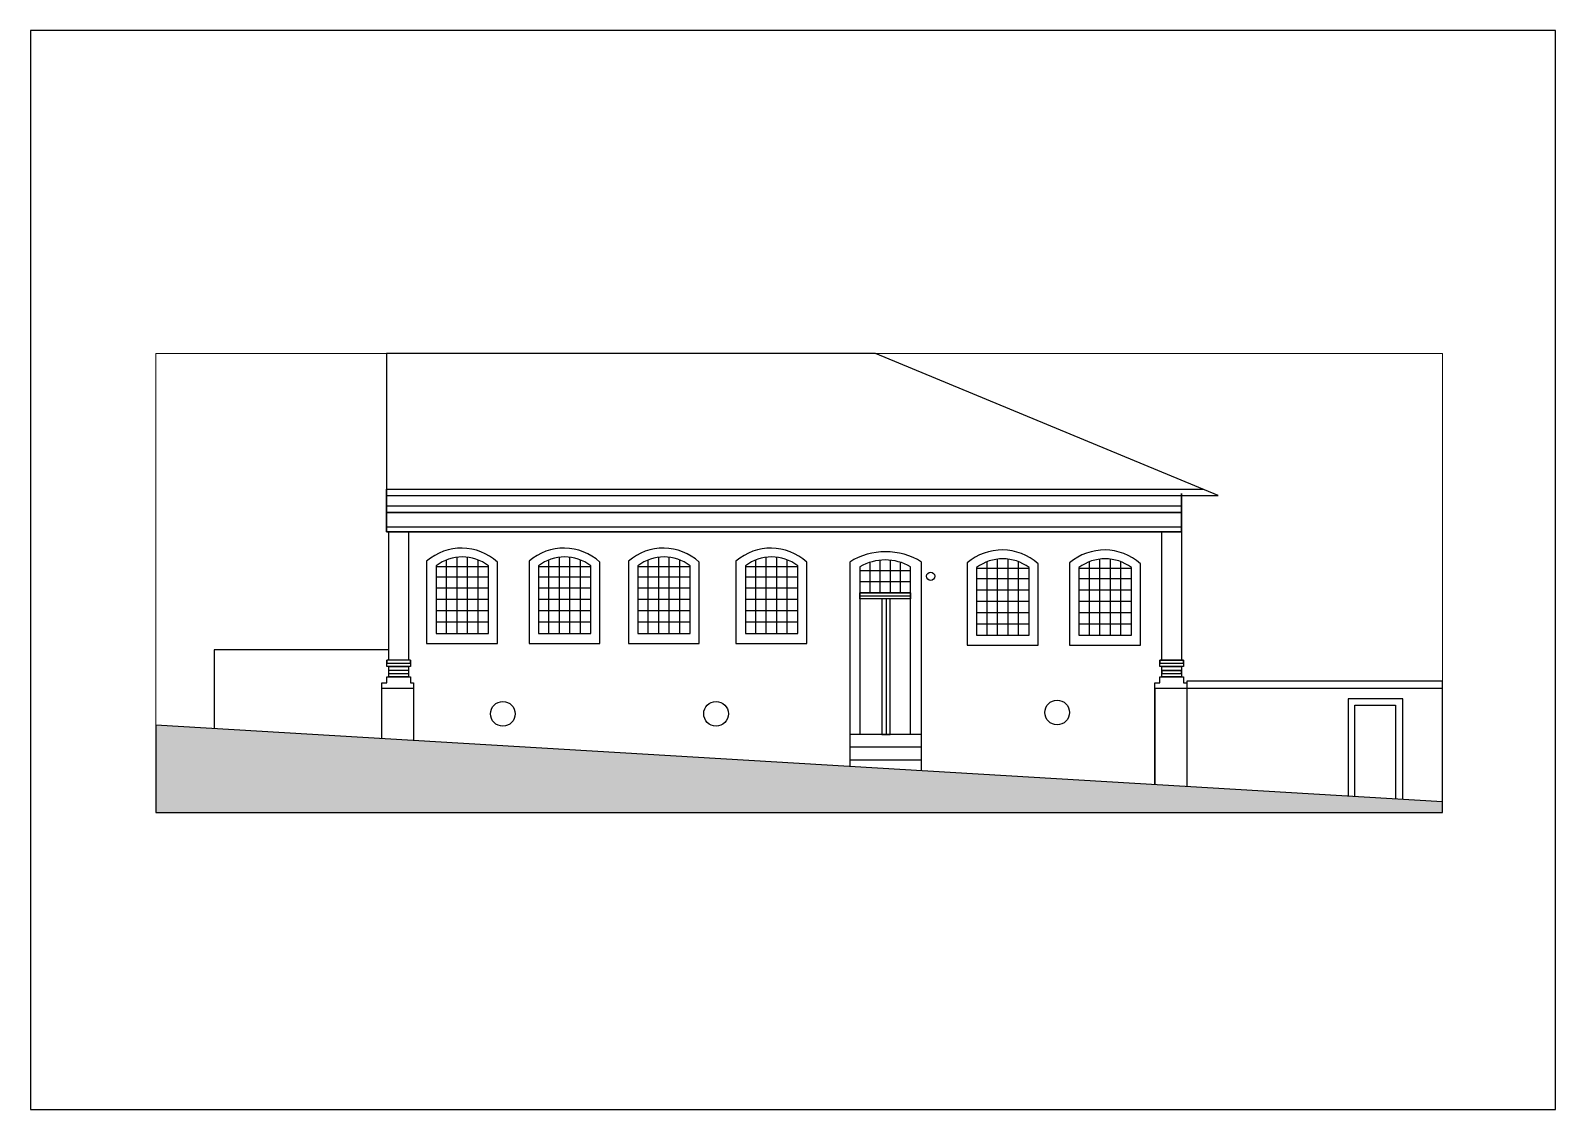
# Paper-space layout 'Layout1' of a CAD drawing. Header units: millimetres. Extents: x 21 to 318, y 103 to 313.
# The model-space entities are those that its viewports show. They can reach past a viewport. Long polylines and large blocks are cut down to what shows.
import ezdxf

# ---------------------------------------------------------------- set-up
doc = ezdxf.new("R2010")
doc.units = ezdxf.units.MM
for name, color, linetype, lineweight in [('A-ALV-___-___-EXI', 250, 'Continuous', 25), ('A-BAS-___-___-EXI', 250, 'Continuous', 25), ('A-COB-___-___-EXI', 250, 'Continuous', 25), ('A-JAN-___-___-EXI', 250, 'Continuous', 25), ('A-PIL-___-___-EXI', 250, 'Continuous', 25), ('A-POR-___-___-EXI', 250, 'Continuous', 25)]:
    doc.layers.add(name, color=color, linetype=linetype, lineweight=lineweight)

# ---------------------------------------------------------------- blocks, each defined once
blk = doc.blocks.new('A4 HORIZONTAL - A4-22993180-Não nomeada')
at = {"layer": 'A-JAN-___-___-EXI'}
for p, q in [((317.79, 313), (20.79, 313)), ((20.79, 313), (20.79, 103)), ((317.79, 103), (317.79, 313)), ((20.79, 103), (317.79, 103))]:
    blk.add_line(p, q, dxfattribs=at)

msp = doc.modelspace()

# ---------------------------------------------------------------- hatches: boundary and pattern name
at = {"layer": 'A-BAS-___-___-EXI', "true_color": 0xcb9898}
msp.add_hatch(color=253, dxfattribs=at).paths.add_polyline_path([(15987, -1018), (15987, -808), (-9068, 682), (-9068, -1018)])

# ---------------------------------------------------------------- linework, layer by layer
at = {"layer": 'A-ALV-___-___-EXI'}
for p, q in [((15987, 1536), (11007, 1536)), ((15987, 1396), (15987, 1536)), ((15987, 1396), (11007, 1396)), ((15987, -808), (15987, 1396)), ((5844, 500), (4444, 500)), ((4444, 260), (5844, 260)), ((5844, 0), (4444, 0)), ((15987, -1018), (15987, -808))]:
    msp.add_line(p, q, dxfattribs=at)
msp.add_lwpolyline([(-4531, 2148), (-7931, 2148), (-7931, 614)], dxfattribs=at)
for centre, radius in [((6020, 3581), 80), ((-2311, 903), 240), ((1841, 904), 240), ((8484, 929), 240)]:
    msp.add_circle(centre, radius, dxfattribs=at)
at = {"layer": 'A-BAS-___-___-EXI'}
for p, q in [((15987, -808), (-9068, 682)), ((-9068, 682), (-9068, -1018)), ((-9068, -1018), (15987, -1018))]:
    msp.add_line(p, q, dxfattribs=at)
at = {"layer": 'A-COB-___-___-EXI'}
msp.add_line((-4574, 4954), (10906, 4954), dxfattribs=at)
for points in [[(-4574, 5154), (11620, 5154), (4945, 7917), (-4574, 7917), (-4574, 5154), (-4574, 4444), (-4574, 5274), (10906, 5274)], [(10906, 5194), (10906, 4824), (-4574, 4824), (-4574, 5274), (11331, 5274)]]:
    msp.add_lwpolyline(points, dxfattribs=at)
for points in [[(10906, 4444), (10906, 5194), (10906, 4444), (-4574, 4444), (-4574, 4824), (10906, 4824), (10906, 4444), (-4574, 4444)], [(10906, 4544), (10906, 4444), (-4574, 4444), (-4574, 4544)]]:
    msp.add_lwpolyline(points, close=True, dxfattribs=at)
at = {"layer": 'A-JAN-___-___-EXI'}
for p, q in [((-3407, 2466), (-3407, 3899)), ((-3203, 2466), (-3203, 3950)), ((-2999, 2466), (-2999, 3950)), ((-2795, 2466), (-2795, 3899)), ((-1414, 2466), (-1414, 3899)), ((-1210, 2466), (-1210, 3950)), ((-1006, 2466), (-1006, 3950)), ((-802, 2466), (-802, 3899)), ((522, 2466), (522, 3899)), ((726, 2466), (726, 3950)), ((930, 2466), (930, 3950)), ((1134, 2466), (1134, 3899)), ((2616, 2466), (2616, 3899)), ((2820, 2466), (2820, 3950)), ((3024, 2466), (3024, 3950)), ((3228, 2466), (3228, 3899)), ((7120, 2431), (7120, 3864)), ((7324, 2431), (7324, 3915)), ((7528, 2431), (7528, 3915)), ((7732, 2431), (7732, 3864)), ((9113, 2431), (9113, 3864)), ((9317, 2431), (9317, 3915)), ((9521, 2431), (9521, 3915)), ((9725, 2431), (9725, 3864)), ((-2591, 3766), (-3611, 3766)), ((-2591, 3566), (-3611, 3566)), ((-598, 3766), (-1618, 3766)), ((-598, 3566), (-1618, 3566)), ((1338, 3766), (318, 3766)), ((1338, 3566), (318, 3566)), ((3432, 3766), (2412, 3766)), ((3432, 3566), (2412, 3566)), ((7936, 3731), (6916, 3731)), ((9929, 3731), (8909, 3731)), ((-2591, 3346), (-3611, 3346)), ((-598, 3346), (-1618, 3346)), ((1338, 3346), (318, 3346)), ((3432, 3346), (2412, 3346)), ((7936, 3531), (6916, 3531)), ((7936, 3311), (6916, 3311)), ((9929, 3531), (8909, 3531)), ((9929, 3311), (8909, 3311)), ((-2591, 3126), (-3611, 3126)), ((-598, 3126), (-1618, 3126)), ((1338, 3126), (318, 3126)), ((3432, 3126), (2412, 3126)), ((7936, 3091), (6916, 3091)), ((9929, 3091), (8909, 3091)), ((-2591, 2906), (-3611, 2906)), ((-2591, 2686), (-3611, 2686)), ((-598, 2906), (-1618, 2906)), ((-598, 2686), (-1618, 2686)), ((1338, 2906), (318, 2906)), ((1338, 2686), (318, 2686)), ((3432, 2906), (2412, 2906)), ((3432, 2686), (2412, 2686)), ((7936, 2871), (6916, 2871)), ((9929, 2871), (8909, 2871)), ((7936, 2651), (6916, 2651)), ((9929, 2651), (8909, 2651))]:
    msp.add_line(p, q, dxfattribs=at)
for points in [[(-2415, 2275), (-2415, 3857, 0.378852), (-3795, 3875), (-3795, 2275)], [(-2591, 2466), (-2591, 3786, 0.332488), (-3611, 3786), (-3611, 2466)], [(-421, 2275), (-421, 3857, 0.378852), (-1801, 3875), (-1801, 2275)], [(-598, 2466), (-598, 3786, 0.332488), (-1618, 3786), (-1618, 2466)], [(1514, 2275), (1514, 3857, 0.378852), (134, 3875), (134, 2275)], [(1338, 2466), (1338, 3786, 0.332488), (318, 3786), (318, 2466)], [(3608, 2275), (3608, 3857, 0.378852), (2228, 3875), (2228, 2275)], [(3432, 2466), (3432, 3786, 0.332488), (2412, 3786), (2412, 2466)], [(8112, 2240), (8112, 3822, 0.378852), (6732, 3840), (6732, 2240)], [(7936, 2431), (7936, 3751, 0.332488), (6916, 3751), (6916, 2431)], [(10106, 2240), (10106, 3822, 0.378852), (8726, 3840), (8726, 2240)], [(9929, 2431), (9929, 3751, 0.332488), (8909, 3751), (8909, 2431)]]:
    msp.add_lwpolyline(points, format="xyb", close=True, dxfattribs=at)
at = {"layer": 'A-PIL-___-___-EXI'}
for p, q in [((-4531, 1685), (-4151, 1685)), ((10387, -475), (10387, 1505)), ((10387, 1505), (10487, 1505)), ((10487, 1505), (10487, 1625)), ((10487, 1625), (10947, 1625)), ((10526, 1745), (10906, 1745)), ((10526, 1625), (10526, 1745)), ((10906, 1625), (10526, 1625)), ((10906, 1745), (10906, 1625)), ((10947, 1625), (10947, 1505)), ((10947, 1505), (11007, 1505)), ((11007, 1536), (11007, 1396)), ((11007, 1505), (11007, -512)), ((-4050, 1396), (-4670, 1396)), ((11007, 1396), (10387, 1396)), ((10387, 1396), (10387, -475))]:
    msp.add_line(p, q, dxfattribs=at)
for points in [[(-4531, 1948), (-4531, 4444), (-4151, 4444), (-4151, 1948)], [(10526, 1948), (10526, 4444), (10906, 4444), (10906, 1948)], [(-4110, 1886), (-4110, 1948), (-4570, 1948), (-4570, 1886)], [(-4151, 1745), (-4531, 1745), (-4531, 1824), (-4151, 1824)], [(10947, 1886), (10947, 1948), (10487, 1948), (10487, 1886)], [(10487, 1824), (10487, 1948), (10947, 1948), (10947, 1824)], [(10526, 1745), (10526, 1824), (10906, 1824), (10906, 1745)], [(10906, 1685), (10906, 1745), (10526, 1745), (10526, 1685)]]:
    msp.add_lwpolyline(points, close=True, dxfattribs=at)
for points in [[(-4110, 1948), (-4110, 1824), (-4570, 1824), (-4570, 1948)], [(-4670, 420), (-4670, 1505), (-4570, 1505), (-4570, 1625), (-4110, 1625), (-4110, 1505), (-4050, 1505), (-4050, 384)], [(-4151, 1745), (-4151, 1625), (-4531, 1625), (-4531, 1745)]]:
    msp.add_lwpolyline(points, dxfattribs=at)
at = {"layer": 'A-POR-___-___-EXI'}
for p, q in [((5038, 3257), (5038, 3893)), ((5235, 3893), (5235, 3257)), ((5629, 3684), (4644, 3684)), ((4841, 3257), (4841, 3852)), ((5432, 3257), (5432, 3852)), ((5629, 3471), (4644, 3471))]:
    msp.add_line(p, q, dxfattribs=at)
for points in [[(5844, -206), (5844, 3858, 0.28677), (4444, 3858), (4444, -122)], [(5629, 500), (5629, 3766, 0.266717), (4644, 3766), (4644, 500)]]:
    msp.add_lwpolyline(points, format="xyb", dxfattribs=at)
for points in [[(5629, 3199), (5629, 3257), (4644, 3257), (4644, 3199)], [(4644, 3141), (4644, 3257), (5629, 3257), (5629, 3141)], [(5073, 3141), (5073, 500), (5232, 500), (5232, 3141)], [(5232, 500), (5232, 3141), (5153, 3141), (5153, 500)]]:
    msp.add_lwpolyline(points, close=True, dxfattribs=at)
for points in [[(15214, -762), (15214, 1198), (14154, 1198), (14154, -697)], [(14283, -706), (14283, 1074), (15073, 1074), (15073, -752)]]:
    msp.add_lwpolyline(points, dxfattribs=at)

psp = doc.layouts.get("Layout1")

# ---------------------------------------------------------------- block references
at = {"layer": 'A-POR-___-___-EXI'}
psp.add_blockref('A4 HORIZONTAL - A4-22993180-Não nomeada', (0, 0), dxfattribs=at)

# ---------------------------------------------------------------- viewports
at = {"layer": 'A-COB-___-___-EXI'}
psp.add_viewport(center=(170.49, 205.47), size=(250.56, 89.3507), view_center_point=(3459.43, 3449.5), view_height=8935.0665, dxfattribs=at)

doc.saveas('drawing.dxf')
